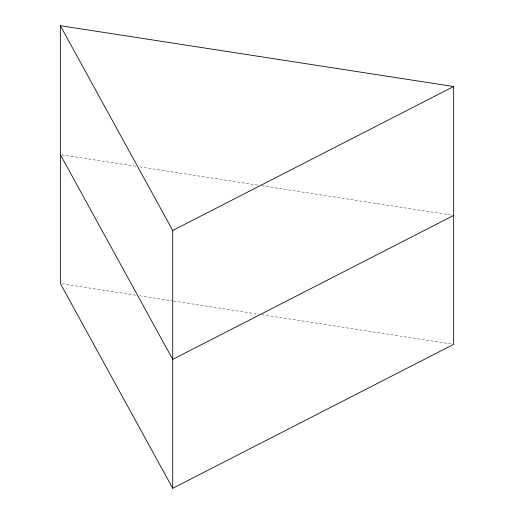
<?xml version="1.0" encoding="UTF-8"?>
<svg xmlns="http://www.w3.org/2000/svg" width="514" height="514" viewBox="0 0 514 514"><rect width="100%" height="100%" fill="white"/><g stroke="black" fill="none" stroke-linecap="round" stroke-linejoin="round"><path stroke-width="0.39" stroke-dasharray="2.57 1.93" d="M61.931 154.855L136.467 166.382M139.641 166.877L258.587 185.271M261.761 185.76L452.069 215.193M61.931 283.767L136.467 295.299M139.641 295.788L172.942 300.941M173.738 301.063L258.587 314.183M261.761 314.671L452.069 344.104"/><path stroke-width="0.77" d="M172.717 488.3L172.717 230.478L453.656 86.525L453.656 344.348L172.717 488.3L60.344 283.522L60.344 25.7L453.656 86.525M453.656 215.437L172.717 359.389L60.344 154.611M60.344 25.7L172.717 230.478"/></g></svg>
